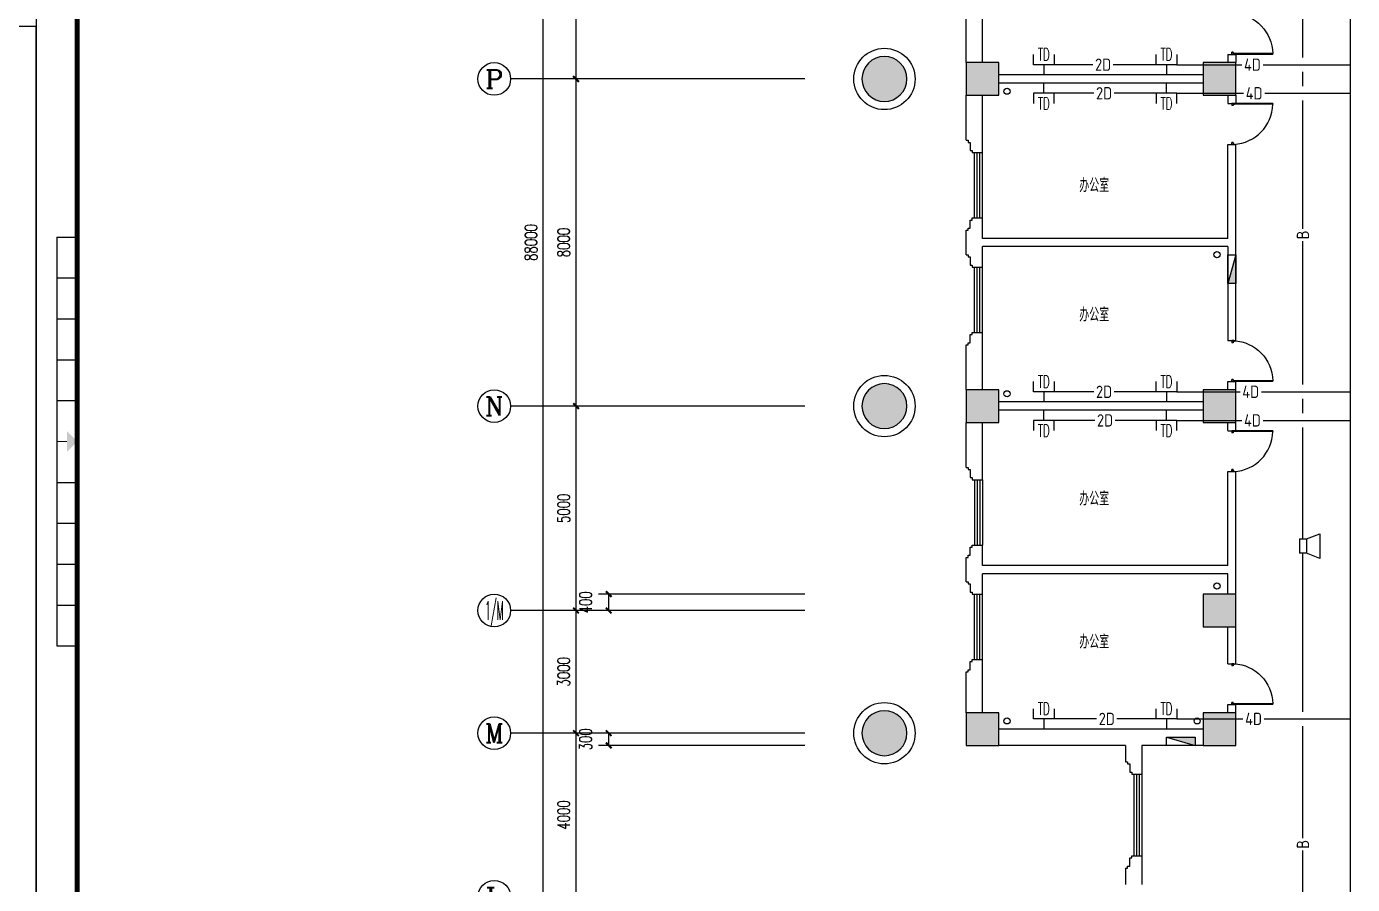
# Model space of a CAD drawing. Extents: x 190999 to 834799, y -200814 to 215286.
# Drawn here: x 666362 to 698799, y -33296 to -12314 of the extents above; entities that cross this region are included whole.
import ezdxf
from ezdxf.enums import TextEntityAlignment as Align

# ---------------------------------------------------------------- set-up
doc = ezdxf.new("R2010")
doc.units = 0
doc.header["$LTSCALE"] = 1000
doc.header["$MEASUREMENT"] = 0
for name, color, linetype in [('00-EQUIP', 3, 'Continuous'), ('00-SIG_TEXT', 7, 'Continuous'), ('00-WIRE-4', 6, 'Continuous'), ('A-墙线', 2, 'Continuous'), ('A-外包装修', 250, 'Continuous'), ('A-外窗', 145, 'Continuous'), ('A-门', 167, 'Continuous'), ('AXIS', 3, 'Continuous'), ('AXIS_TEXT', 7, 'Continuous'), ('COLUMN', 2, 'Continuous'), ('EQUIP_消火栓', 6, 'Continuous'), ('PUB_HATCH', 250, 'Continuous'), ('图框', 189, 'Continuous'), ('房间名称', 7, 'Continuous'), ('桥架', 1, 'Continuous'), ('雨水管', 3, 'Continuous')]:
    doc.layers.add(name, color=color, linetype=linetype)
doc.styles.add('-GBCBIGGBENOR', font='GBENOR.shx', dxfattribs={"bigfont": 'GBCBIG.shx'})
doc.styles.add('_COMPLEX', font='COMPLEX.shx', dxfattribs={"width": 0.5})
doc.styles.add('_TCH_AXIS', font='COMPLEX', dxfattribs={"bigfont": 'GBCBIG'})
doc.styles.add('_TCH_DIM', font='SIMPLEX', dxfattribs={"bigfont": 'GBCBIG'})
doc.styles.add('COMPLEX', font='COMPLEX')
doc.styles.add('DIM_FONT', font='SIMPLEX', dxfattribs={"width": 0.7, "bigfont": 'GBCBIG'})
doc.styles.get("Standard").update_dxf_attribs({"font": 'simhei.ttf'})
doc.dimstyles.new('DIMN', dxfattribs={"dimtxt": 300, "dimasz": 100, "dimexe": 250, "dimexo": 300, "dimgap": 150, "dimtad": 1, "dimdec": 0, "dimzin": 0, "dimdsep": 46, "dimtxsty": 'DIM_FONT', "dimblk": 'ARCHTICK', "dimcen": 0.09, "dimclrt": 7, "dimazin": 2, "dimtfac": 1, "dimtdec": 0, "dimtix": 1, "dimtmove": 2, "dimatfit": 3, "dimfxl": 0, "dimtolj": 1, "dimtzin": 0, "dimarcsym": 0})

# ---------------------------------------------------------------- blocks, each defined once
blk = doc.blocks.new('TJAD_TK_A0')
at = {"layer": '图框'}
for p, q in [((2162, 399.3), (973, 399.3)), ((2162, -441.7), (2162, 399.3)), ((1517.5, -436.65), (1517.5, -431.65)), ((1527.5, -436.65), (1527.5, -431.65)), ((1537.5, -436.65), (1537.5, -431.65)), ((1547.5, -436.65), (1547.5, -431.65)), ((1557.5, -436.65), (1557.5, -431.65)), ((1577.5, -436.65), (1577.5, -431.65)), ((1587.5, -436.65), (1587.5, -431.65)), ((1597.5, -436.65), (1597.5, -431.65)), ((1607.5, -436.65), (1607.5, -431.65)), ((1617.5, -436.65), (1617.5, -431.65)), ((1517.5, -436.65), (1617.5, -436.65)), ((973, -441.7), (2162, -441.7))]:
    blk.add_line(p, q, dxfattribs=at)
at = {"layer": '图框', "const_width": 1.2}
blk.add_lwpolyline([(2152, -431.7), (2152, 389.3), (998, 389.3), (998, -431.7)], close=True, dxfattribs=at)
at = {"layer": '图框', "const_width": 0.3}
blk.add_lwpolyline([(1567.5, -434.15), (1567.5, -436.65)], dxfattribs=at)
at = {"layer": '图框'}
blk.add_solid([(1570, -434.15), (1565, -434.15), (1567.5, -431.65)], dxfattribs=at)
blk = doc.blocks.new('$TwtSys$00000434')
for p, q in [((-0.5, 0.5), (-0.5, -0.5)), ((-0.5, -0.5), (0.5, 0.5)), ((0.5, 0.5), (-0.5, 0.5)), ((0.5, -0.5), (0.5, 0.5)), ((-0.5, -0.5), (0.5, -0.5))]:
    blk.add_line(p, q)
blk.add_solid([(0.5, -0.5), (0.5, 0.5), (-0.5, -0.5)])
blk = doc.blocks.new('m1000')
at = {"layer": 'A-墙线'}
for p, q in [((0, 0), (0, 200)), ((1000, 0), (1000, 200))]:
    blk.add_line(p, q, dxfattribs=at)
at = {"layer": 'A-门'}
for p, q in [((0, 1100), (0, 100)), ((0, 1100), (20, 1100)), ((20, 1100), (20, 150)), ((0, 150), (30, 150)), ((0, 100), (50, 100)), ((30, 150), (30, 130)), ((30, 130), (50, 130)), ((50, 130), (50, 100)), ((950, 130), (950, 100)), ((970, 130), (950, 130)), ((1000, 100), (950, 100)), ((970, 150), (970, 130)), ((1000, 150), (970, 150)), ((1000, 150), (1000, 100))]:
    blk.add_line(p, q, dxfattribs=at)
blk.add_arc((0, 100), 1000, 2.866, 88.854, dxfattribs=at)
blk = doc.blocks.new('_ArchTick')
at = {"const_width": 0.5}
blk.add_lwpolyline([(-0.7, -0.7), (0.7, 0.7)], dxfattribs=at)
blk = doc.blocks.new('*D622')
at = {"layer": 'AXIS', "color": 0, "lineweight": -2}
for p, q in [((685399, -29596), (680354, -29596)), ((680604, -29896), (680604, -29596)), ((685399, -29896), (680354, -29896))]:
    blk.add_line(p, q, dxfattribs=at)
at = {"layer": 'Defpoints', "color": 0}
for p in [(680604, -29596), (685699, -29596), (685699, -29896)]:
    blk.add_point(p, dxfattribs=at)
at = {"layer": 'AXIS', "color": 0, "lineweight": -2, "xscale": 100, "yscale": 100, "zscale": 100}
for p, rotation in [((680604, -29596), 90), ((680604, -29896), 270)]:
    blk.add_blockref('_ArchTick', p, dxfattribs=dict(at, rotation=rotation))
at = {"layer": 'AXIS', "color": 7, "insert": (680037, -29746), "char_height": 300, "attachment_point": 5, "rotation": 90, "style": 'DIM_FONT'}
blk.add_mtext('\\A1;300', dxfattribs=at)
blk = doc.blocks.new('*D623')
at = {"layer": 'AXIS', "color": 0, "lineweight": -2}
for p, q in [((685399, -26196), (680354, -26196)), ((680604, -26596), (680604, -26196)), ((685399, -26596), (680354, -26596))]:
    blk.add_line(p, q, dxfattribs=at)
at = {"layer": 'Defpoints', "color": 0}
for p in [(680604, -26196), (685699, -26196), (685699, -26596)]:
    blk.add_point(p, dxfattribs=at)
at = {"layer": 'AXIS', "color": 0, "lineweight": -2, "xscale": 100, "yscale": 100, "zscale": 100}
for p, rotation in [((680604, -26196), 90), ((680604, -26596), 270)]:
    blk.add_blockref('_ArchTick', p, dxfattribs=dict(at, rotation=rotation))
at = {"layer": 'AXIS', "color": 7, "insert": (680037, -26396), "char_height": 300, "attachment_point": 5, "rotation": 90, "style": 'DIM_FONT'}
blk.add_mtext('\\A1;400', dxfattribs=at)
blk = doc.blocks.new('*D674')
at = {"layer": 'AXIS', "color": 0, "lineweight": -2}
for p, q in [((680599, -29596), (679554, -29596)), ((679804, -33596), (679804, -29596)), ((680599, -33596), (679554, -33596))]:
    blk.add_line(p, q, dxfattribs=at)
at = {"layer": 'Defpoints', "color": 0}
for p in [(679804, -29596), (680899, -29596), (680899, -33596)]:
    blk.add_point(p, dxfattribs=at)
at = {"layer": 'AXIS', "color": 0, "lineweight": -2, "xscale": 100, "yscale": 100, "zscale": 100}
for p, rotation in [((679804, -29596), 90), ((679804, -33596), 270)]:
    blk.add_blockref('_ArchTick', p, dxfattribs=dict(at, rotation=rotation))
at = {"layer": 'AXIS', "color": 7, "insert": (679504, -31596), "char_height": 300, "attachment_point": 5, "rotation": 90, "style": 'DIM_FONT'}
blk.add_mtext('\\A1;4000', dxfattribs=at)
blk = doc.blocks.new('*D675')
at = {"layer": 'AXIS', "color": 0, "lineweight": -2}
for p, q in [((680599, -26596), (679554, -26596)), ((679804, -29596), (679804, -26596)), ((680599, -29596), (679554, -29596))]:
    blk.add_line(p, q, dxfattribs=at)
at = {"layer": 'Defpoints', "color": 0}
for p in [(679804, -26596), (680899, -26596), (680899, -29596)]:
    blk.add_point(p, dxfattribs=at)
at = {"layer": 'AXIS', "color": 0, "lineweight": -2, "xscale": 100, "yscale": 100, "zscale": 100}
for p, rotation in [((679804, -26596), 90), ((679804, -29596), 270)]:
    blk.add_blockref('_ArchTick', p, dxfattribs=dict(at, rotation=rotation))
at = {"layer": 'AXIS', "color": 7, "insert": (679504, -28096), "char_height": 300, "attachment_point": 5, "rotation": 90, "style": 'DIM_FONT'}
blk.add_mtext('\\A1;3000', dxfattribs=at)
blk = doc.blocks.new('*D676')
at = {"layer": 'AXIS', "color": 0, "lineweight": -2}
for p, q in [((680599, -21596), (679554, -21596)), ((679804, -26596), (679804, -21596)), ((680599, -26596), (679554, -26596))]:
    blk.add_line(p, q, dxfattribs=at)
at = {"layer": 'Defpoints', "color": 0}
for p in [(679804, -21596), (680899, -21596), (680899, -26596)]:
    blk.add_point(p, dxfattribs=at)
at = {"layer": 'AXIS', "color": 0, "lineweight": -2, "xscale": 100, "yscale": 100, "zscale": 100}
for p, rotation in [((679804, -21596), 90), ((679804, -26596), 270)]:
    blk.add_blockref('_ArchTick', p, dxfattribs=dict(at, rotation=rotation))
at = {"layer": 'AXIS', "color": 7, "insert": (679504, -24096), "char_height": 300, "attachment_point": 5, "rotation": 90, "style": 'DIM_FONT'}
blk.add_mtext('\\A1;5000', dxfattribs=at)
blk = doc.blocks.new('*D677')
at = {"layer": 'AXIS', "color": 0, "lineweight": -2}
for p, q in [((680599, -13596), (679554, -13596)), ((679804, -21596), (679804, -13596)), ((680599, -21596), (679554, -21596))]:
    blk.add_line(p, q, dxfattribs=at)
at = {"layer": 'Defpoints', "color": 0}
for p in [(679804, -13596), (680899, -13596), (680899, -21596)]:
    blk.add_point(p, dxfattribs=at)
at = {"layer": 'AXIS', "color": 0, "lineweight": -2, "xscale": 100, "yscale": 100, "zscale": 100}
for p, rotation in [((679804, -13596), 90), ((679804, -21596), 270)]:
    blk.add_blockref('_ArchTick', p, dxfattribs=dict(at, rotation=rotation))
at = {"layer": 'AXIS', "color": 7, "insert": (679504, -17596), "char_height": 300, "attachment_point": 5, "rotation": 90, "style": 'DIM_FONT'}
blk.add_mtext('\\A1;8000', dxfattribs=at)
blk = doc.blocks.new('*D678')
at = {"layer": 'AXIS', "color": 0, "lineweight": -2}
for p, q in [((680599, -8596), (679554, -8596)), ((679804, -13596), (679804, -8596)), ((680599, -13596), (679554, -13596))]:
    blk.add_line(p, q, dxfattribs=at)
at = {"layer": 'Defpoints', "color": 0}
for p in [(679804, -8596), (680899, -8596), (680899, -13596)]:
    blk.add_point(p, dxfattribs=at)
at = {"layer": 'AXIS', "color": 0, "lineweight": -2, "xscale": 100, "yscale": 100, "zscale": 100}
for p, rotation in [((679804, -8596), 90), ((679804, -13596), 270)]:
    blk.add_blockref('_ArchTick', p, dxfattribs=dict(at, rotation=rotation))
at = {"layer": 'AXIS', "color": 7, "insert": (679504, -11096), "char_height": 300, "attachment_point": 5, "rotation": 90, "style": 'DIM_FONT'}
blk.add_mtext('\\A1;5000', dxfattribs=at)
blk = doc.blocks.new('*D691')
at = {"layer": 'AXIS', "color": 0, "lineweight": -2}
for p, q in [((680599, 26404), (678754, 26404)), ((679004, -61596), (679004, 26404)), ((680599, -61596), (678754, -61596))]:
    blk.add_line(p, q, dxfattribs=at)
at = {"layer": 'Defpoints', "color": 0}
for p in [(679004, 26404), (680899, 26404), (680899, -61596)]:
    blk.add_point(p, dxfattribs=at)
at = {"layer": 'AXIS', "color": 0, "lineweight": -2, "xscale": 100, "yscale": 100, "zscale": 100}
for p, rotation in [((679004, 26404), 90), ((679004, -61596), 270)]:
    blk.add_blockref('_ArchTick', p, dxfattribs=dict(at, rotation=rotation))
at = {"layer": 'AXIS', "color": 7, "insert": (678704, -17596), "char_height": 300, "attachment_point": 5, "rotation": 90, "style": 'DIM_FONT'}
blk.add_mtext('\\A1;88000', dxfattribs=at)
blk = doc.blocks.new('_AXISO')
blk.add_circle((0, 0), 0.5)
at = {"layer": 'AXIS_TEXT', "style": 'COMPLEX', "width": 1.041667}
blk.add_attdef('A', text='', height=0.56, dxfattribs=at).set_placement((-0.25, -0.28), (0.25, -0.28), align=Align.FIT)
blk = doc.blocks.new('_LINKPT1')
at = {"color": 0}
blk.add_line((0, 0), (0, 0), dxfattribs=at)
blk = doc.blocks.new('IO37IMB6')
for p, q in [((-0.5, 0.499), (-0.5, 0.999)), ((0.5, 0.999), (0.5, 0.499)), ((0.5, 0.499), (-0.5, 0.499)), ((0, 0.5), (0, 0))]:
    blk.add_line(p, q)
at = {"xscale": 0.002, "yscale": 0.002, "zscale": 0.002}
for p in [(0, 1.384), (-0.5, 0.499), (0, 0), (0.5, 0.499)]:
    blk.add_blockref('_LINKPT1', p, dxfattribs=at)
at = {"style": '_COMPLEX', "width": 0.6, "flags": 8}
blk.add_attdef('$TEXT$', text='', height=0.6, dxfattribs=at).set_placement((0, 1), align=Align.MIDDLE_CENTER)
at = {"flags": 9}
blk.add_attdef('A', (0, 0), '', height=0.00002, dxfattribs=at)
blk = doc.blocks.new('OS28WV87')
for p, q in [((0, 0.35), (0, -0.35)), ((0, 0.35), (0.35, 0.35)), ((0.35, 0.35), (1, 0.6)), ((0.35, 0.35), (0.35, -0.35)), ((1, 0.6), (1, -0.6)), ((0.35, -0.35), (0, -0.35)), ((1, -0.6), (0.35, -0.35))]:
    blk.add_line(p, q)
at = {"xscale": 0.002, "yscale": 0.002, "zscale": 0.002}
for p in [(0, 0), (0.175, 0.35), (1, 0), (0.175, -0.35)]:
    blk.add_blockref('_LINKPT1', p, dxfattribs=at)
at = {"flags": 9}
blk.add_attdef('A', (0, 0), '', height=0.00002, dxfattribs=at)

msp = doc.modelspace()

# ---------------------------------------------------------------- hatches: boundary and pattern name
at = {"layer": 'PUB_HATCH'}
for points in [[(686798.5, -13596.3, 1), (687898.5, -13596.3, 1)], [(690148.5, -13996.3), (690148.5, -13196.3), (689348.5, -13196.3), (689348.5, -13996.3)], [(695948.5, -13996.3), (695948.5, -13196.3), (695148.5, -13196.3), (695148.5, -13996.3)], [(686798.5, -21596.3, 1), (687898.5, -21596.3, 1)], [(690148.5, -21196.3), (689348.5, -21196.3), (689348.5, -21996.3), (690148.5, -21996.3)], [(695948.5, -21196.3), (695148.5, -21196.3), (695148.5, -21996.3), (695948.5, -21996.3)], [(695948.5, -26196.3), (695148.5, -26196.3), (695148.5, -26996.3), (695948.5, -26996.3)], [(686798.5, -29596.3, 1), (687898.5, -29596.3, 1)], [(690148.5, -29096.3), (689348.5, -29096.3), (689348.5, -29896.3), (690148.5, -29896.3)], [(695948.5, -29096.3), (695148.5, -29096.3), (695148.5, -29896.3), (695948.5, -29896.3)]]:
    msp.add_hatch(color=256, dxfattribs=at).paths.add_polyline_path(points)

# ---------------------------------------------------------------- linework, layer by layer
at = {"layer": '00-WIRE-4'}
for p, q in [((697586, -13071.8), (697586, -10346.3)), ((692447.2, -13246.8), (691498.5, -13246.8)), ((693998.5, -13246.8), (692947.7, -13246.8)), ((694498.5, -13246.8), (696091.8, -13246.8)), ((696611.1, -13246.8), (698748.5, -13246.8)), ((697586, -13770.8), (697586, -13421.8)), ((692471, -13945.8), (691498.5, -13945.8)), ((693998.5, -13945.8), (692971.6, -13945.8)), ((694498.5, -13945.8), (696133.8, -13945.8)), ((696653, -13945.8), (698748.5, -13945.8)), ((697586, -17257.5), (697586, -14120.8)), ((697586, -21071.8), (697586, -17562.5)), ((692470.9, -21246.8), (691498.5, -21246.8)), ((693998.5, -21246.8), (692971.5, -21246.8)), ((694498.5, -21246.8), (696049.9, -21246.8)), ((696569.1, -21246.8), (698748.5, -21246.8)), ((697586, -21770.8), (697586, -21421.8)), ((692494.8, -21945.8), (691498.5, -21945.8)), ((693998.5, -21945.8), (692995.4, -21945.8)), ((694498.5, -21945.8), (696091.8, -21945.8)), ((696611.1, -21945.8), (698748.5, -21945.8)), ((697586, -24846.3), (697586, -22120.8)), ((697586, -29071.8), (697586, -25196.3)), ((692537.2, -29246.8), (691498.5, -29246.8)), ((693998.5, -29246.8), (693037.8, -29246.8)), ((694498.5, -29246.8), (696119.2, -29246.8)), ((696638.4, -29246.8), (698748.5, -29246.8)), ((697586, -32161.2), (697586, -29421.8)), ((697586, -39696.3), (697586, -32466.2))]:
    msp.add_line(p, q, dxfattribs=at)
at = {"layer": 'A-墙线'}
for p, q in [((689748.5, -13196.3), (689748.5, -11796.3)), ((689348.5, -13196.3), (689348.5, -12096.3)), ((695748.5, -12996.3), (695748.5, -13196.3)), ((695948.5, -12996.3), (695948.5, -13196.3)), ((695148.5, -13496.3), (690148.5, -13496.3)), ((695148.5, -13696.3), (690148.5, -13696.3)), ((689348.5, -15096.3), (689348.5, -13996.3)), ((689748.5, -15396.3), (689748.5, -13996.3)), ((695748.5, -13996.3), (695748.5, -14196.3)), ((695948.5, -13996.3), (695948.5, -14196.3)), ((689348.5, -15096.3), (689398.5, -15096.3)), ((689398.5, -15096.3), (689398.5, -15146.3)), ((689398.5, -15146.3), (689448.5, -15146.3)), ((689448.5, -15146.3), (689448.5, -15346.3)), ((695748.5, -17496.3), (695748.5, -15196.3)), ((695948.5, -19996.3), (695948.5, -15196.3)), ((689448.5, -15346.3), (689498.5, -15346.3)), ((689498.5, -15346.3), (689498.5, -15396.3)), ((689498.5, -15396.3), (689748.5, -15396.3)), ((689448.5, -17046.3), (689498.5, -17046.3)), ((689448.5, -17246.3), (689448.5, -17046.3)), ((689498.5, -17046.3), (689498.5, -16996.3)), ((689498.5, -16996.3), (689748.5, -16996.3)), ((689748.5, -17496.3), (689748.5, -16996.3)), ((689348.5, -17896.3), (689348.5, -17296.3)), ((689348.5, -17296.3), (689398.5, -17296.3)), ((689398.5, -17246.3), (689448.5, -17246.3)), ((689398.5, -17296.3), (689398.5, -17246.3)), ((695748.5, -17496.3), (689748.5, -17496.3)), ((689748.5, -18196.3), (689748.5, -17696.3)), ((695748.5, -17696.3), (689748.5, -17696.3)), ((695748.5, -17696.3), (695748.5, -19996.3)), ((689348.5, -17896.3), (689398.5, -17896.3)), ((689398.5, -17896.3), (689398.5, -17946.3)), ((689398.5, -17946.3), (689448.5, -17946.3)), ((689448.5, -17946.3), (689448.5, -18146.3)), ((689448.5, -18146.3), (689498.5, -18146.3)), ((689498.5, -18146.3), (689498.5, -18196.3)), ((689498.5, -18196.3), (689748.5, -18196.3)), ((689348.5, -21196.3), (689348.5, -20096.3)), ((689348.5, -20096.3), (689398.5, -20096.3)), ((689398.5, -20046.3), (689448.5, -20046.3)), ((689398.5, -20096.3), (689398.5, -20046.3)), ((689448.5, -19846.3), (689498.5, -19846.3)), ((689448.5, -20046.3), (689448.5, -19846.3)), ((689498.5, -19846.3), (689498.5, -19796.3)), ((689498.5, -19796.3), (689748.5, -19796.3)), ((689748.5, -21196.3), (689748.5, -19796.3)), ((695748.5, -21196.3), (695748.5, -20996.3)), ((695948.5, -21196.3), (695948.5, -20996.3)), ((695148.5, -21496.3), (690148.5, -21496.3)), ((695148.5, -21696.3), (690148.5, -21696.3)), ((689348.5, -23096.3), (689348.5, -21996.3)), ((689748.5, -23396.3), (689748.5, -21996.3)), ((695748.5, -22196.3), (695748.5, -21996.3)), ((695948.5, -22196.3), (695948.5, -21996.3)), ((689348.5, -23096.3), (689398.5, -23096.3)), ((689398.5, -23096.3), (689398.5, -23146.3)), ((689398.5, -23146.3), (689448.5, -23146.3)), ((689448.5, -23146.3), (689448.5, -23346.3)), ((689448.5, -23346.3), (689498.5, -23346.3)), ((689498.5, -23346.3), (689498.5, -23396.3)), ((695748.5, -25496.3), (695748.5, -23196.3)), ((695948.5, -26196.3), (695948.5, -23196.3)), ((689498.5, -23396.3), (689748.5, -23396.3)), ((689348.5, -25896.3), (689348.5, -25296.3)), ((689348.5, -25296.3), (689398.5, -25296.3)), ((689398.5, -25246.3), (689448.5, -25246.3)), ((689398.5, -25296.3), (689398.5, -25246.3)), ((689448.5, -25046.3), (689498.5, -25046.3)), ((689448.5, -25246.3), (689448.5, -25046.3)), ((689498.5, -25046.3), (689498.5, -24996.3)), ((689498.5, -24996.3), (689748.5, -24996.3)), ((689748.5, -25496.3), (689748.5, -24996.3)), ((695748.5, -25496.3), (689748.5, -25496.3)), ((689348.5, -25896.3), (689398.5, -25896.3)), ((689398.5, -25896.3), (689398.5, -25946.3)), ((689398.5, -25946.3), (689448.5, -25946.3)), ((689448.5, -25946.3), (689448.5, -26146.3)), ((689748.5, -26196.3), (689748.5, -25696.3)), ((695748.5, -25696.3), (689748.5, -25696.3)), ((695748.5, -26196.3), (695748.5, -25696.3)), ((689448.5, -26146.3), (689498.5, -26146.3)), ((689498.5, -26146.3), (689498.5, -26196.3)), ((689498.5, -26196.3), (689748.5, -26196.3)), ((695748.5, -27896.3), (695748.5, -26996.3)), ((695948.5, -27896.3), (695948.5, -26996.3)), ((689448.5, -27846.3), (689498.5, -27846.3)), ((689448.5, -28046.3), (689448.5, -27846.3)), ((689498.5, -27846.3), (689498.5, -27796.3)), ((689498.5, -27796.3), (689748.5, -27796.3)), ((689748.5, -29096.3), (689748.5, -27796.3)), ((689348.5, -29096.3), (689348.5, -28096.3)), ((689348.5, -28096.3), (689398.5, -28096.3)), ((689398.5, -28046.3), (689448.5, -28046.3)), ((689398.5, -28096.3), (689398.5, -28046.3)), ((695748.5, -29096.3), (695748.5, -28896.3)), ((695948.5, -29096.3), (695948.5, -28896.3)), ((695148.5, -29496.3), (690148.5, -29496.3)), ((693248.5, -29896.3), (690148.5, -29896.3)), ((693248.5, -29896.3), (693248.5, -30296.3)), ((695148.5, -29896.3), (693648.5, -29896.3)), ((693648.5, -29896.3), (693648.5, -30596.3)), ((693248.5, -30296.3), (693298.5, -30296.3)), ((693298.5, -30296.3), (693298.5, -30346.3)), ((693298.5, -30346.3), (693348.5, -30346.3)), ((693348.5, -30346.3), (693348.5, -30546.3)), ((693348.5, -30546.3), (693398.5, -30546.3)), ((693398.5, -30546.3), (693398.5, -30596.3)), ((693398.5, -30596.3), (693648.5, -30596.3)), ((693348.5, -32646.3), (693398.5, -32646.3)), ((693348.5, -32846.3), (693348.5, -32646.3)), ((693398.5, -32646.3), (693398.5, -32596.3)), ((693398.5, -32596.3), (693648.5, -32596.3)), ((693648.5, -32596.3), (693648.5, -33296.3)), ((693248.5, -32896.3), (693298.5, -32896.3)), ((693248.5, -32896.3), (693248.5, -33296.3)), ((693298.5, -32846.3), (693348.5, -32846.3)), ((693298.5, -32896.3), (693298.5, -32846.3))]:
    msp.add_line(p, q, dxfattribs=at)
at = {"layer": 'A-外包装修'}
for centre in [(687348.5, -13596.3), (687348.5, -21596.3), (687348.5, -29596.3)]:
    msp.add_circle(centre, 750, dxfattribs=at)
at = {"layer": 'A-外窗'}
for p, q in [((689548.5, -16996.3), (689548.5, -15396.3)), ((689618.5, -16996.3), (689618.5, -15396.3)), ((689678.5, -16996.3), (689678.5, -15396.3)), ((689748.5, -16996.3), (689748.5, -15396.3)), ((689548.5, -19796.3), (689548.5, -18196.3)), ((689618.5, -19796.3), (689618.5, -18196.3)), ((689678.5, -19796.3), (689678.5, -18196.3)), ((689748.5, -19796.3), (689748.5, -18196.3)), ((689548.5, -23396.3), (689548.5, -24996.3)), ((689618.5, -23396.3), (689618.5, -24996.3)), ((689678.5, -23396.3), (689678.5, -24996.3)), ((689748.5, -23396.3), (689748.5, -24996.3)), ((689548.5, -27796.3), (689548.5, -26196.3)), ((689618.5, -27796.3), (689618.5, -26196.3)), ((689678.5, -27796.3), (689678.5, -26196.3)), ((689748.5, -27796.3), (689748.5, -26196.3)), ((693448.5, -30596.3), (693448.5, -32596.3)), ((693518.5, -30596.3), (693518.5, -32596.3)), ((693578.5, -30596.3), (693578.5, -32596.3)), ((693648.5, -30596.3), (693648.5, -32596.3))]:
    msp.add_line(p, q, dxfattribs=at)
at = {"layer": 'AXIS'}
for p, q in [((685398.5, -13596.3), (678204.1, -13596.3)), ((685398.5, -21596.3), (678204.1, -21596.3)), ((685398.5, -26596.3), (678204.1, -26596.3)), ((685398.5, -29596.3), (678204.1, -29596.3))]:
    msp.add_line(p, q, dxfattribs=at)
at = {"layer": 'COLUMN'}
for p, q in [((690148.5, -13196.3), (689348.5, -13196.3)), ((689348.5, -13196.3), (689348.5, -13996.3)), ((690148.5, -13996.3), (690148.5, -13196.3)), ((695948.5, -13196.3), (695148.5, -13196.3)), ((695148.5, -13196.3), (695148.5, -13996.3)), ((695948.5, -13996.3), (695948.5, -13196.3)), ((689348.5, -13996.3), (690148.5, -13996.3)), ((695148.5, -13996.3), (695948.5, -13996.3)), ((690148.5, -21196.3), (689348.5, -21196.3)), ((689348.5, -21196.3), (689348.5, -21996.3)), ((690148.5, -21996.3), (690148.5, -21196.3)), ((695948.5, -21196.3), (695148.5, -21196.3)), ((695148.5, -21196.3), (695148.5, -21996.3)), ((695948.5, -21996.3), (695948.5, -21196.3)), ((689348.5, -21996.3), (690148.5, -21996.3)), ((695148.5, -21996.3), (695948.5, -21996.3)), ((695948.5, -26196.3), (695148.5, -26196.3)), ((695148.5, -26196.3), (695148.5, -26996.3)), ((695948.5, -26996.3), (695948.5, -26196.3)), ((695148.5, -26996.3), (695948.5, -26996.3)), ((690148.5, -29096.3), (689348.5, -29096.3)), ((689348.5, -29096.3), (689348.5, -29896.3)), ((690148.5, -29896.3), (690148.5, -29096.3)), ((695948.5, -29096.3), (695148.5, -29096.3)), ((695148.5, -29096.3), (695148.5, -29896.3)), ((695948.5, -29896.3), (695948.5, -29096.3)), ((689348.5, -29896.3), (690148.5, -29896.3)), ((695148.5, -29896.3), (695948.5, -29896.3))]:
    msp.add_line(p, q, dxfattribs=at)
for centre, start, end in [((687348.5, -13596.3), 0, 180), ((687348.5, -13596.3), 180, 0), ((687348.5, -21596.3), 0, 180), ((687348.5, -21596.3), 180, 0), ((687348.5, -29596.3), 0, 180), ((687348.5, -29596.3), 180, 0)]:
    msp.add_arc(centre, 550, start, end, dxfattribs=at)
at = {"layer": '桥架'}
msp.add_line((698748.5, -39296.3), (698748.5, 11703.7), dxfattribs=at)
at = {"layer": '雨水管'}
for centre in [(690348.5, -13896.3), (695484.2, -17893.7), (690348.5, -21296.3), (695484.2, -25996.3), (690348.5, -29296.3), (694999, -29296.3)]:
    msp.add_circle(centre, 75, dxfattribs=at)

# ---------------------------------------------------------------- block references
at = {"layer": '00-EQUIP', "xscale": 500, "yscale": 500, "zscale": 500}
for p in [(691248.5, -13496.3), (694248.5, -13496.3), (691248.5, -21496.3), (694248.5, -21496.3), (691248.5, -29496.3), (694248.5, -29496.3)]:
    msp.add_blockref('IO37IMB6', p, dxfattribs=at).add_auto_attribs({'$TEXT$': 'TD'})
at = {"layer": '00-EQUIP'}
ref = msp.add_blockref('IO37IMB6', (691248.5, -13696.3), dxfattribs=dict(at, xscale=-500, yscale=500, zscale=500, rotation=180))
ref.add_attrib('$TEXT$', 'TD', dxfattribs={"layer": '0', "height": 300, "style": '_COMPLEX', "width": 0.6, "flags": 8}).set_placement((691248.5, -14196.3), align=Align.MIDDLE_CENTER)
ref = msp.add_blockref('IO37IMB6', (694248.5, -13696.3), dxfattribs=dict(at, xscale=-500, yscale=500, zscale=500, rotation=180))
ref.add_attrib('$TEXT$', 'TD', dxfattribs={"layer": '0', "height": 300, "style": '_COMPLEX', "width": 0.6, "flags": 8}).set_placement((694248.5, -14196.3), align=Align.MIDDLE_CENTER)
ref = msp.add_blockref('IO37IMB6', (691248.5, -21696.3), dxfattribs=dict(at, xscale=-500, yscale=500, zscale=500, rotation=180))
ref.add_attrib('$TEXT$', 'TD', dxfattribs={"layer": '0', "height": 300, "style": '_COMPLEX', "width": 0.6, "flags": 8}).set_placement((691248.5, -22196.3), align=Align.MIDDLE_CENTER)
ref = msp.add_blockref('IO37IMB6', (694248.5, -21696.3), dxfattribs=dict(at, xscale=-500, yscale=500, zscale=500, rotation=180))
ref.add_attrib('$TEXT$', 'TD', dxfattribs={"layer": '0', "height": 300, "style": '_COMPLEX', "width": 0.6, "flags": 8}).set_placement((694248.5, -22196.3), align=Align.MIDDLE_CENTER)
at = {"layer": '00-EQUIP', "xscale": 500, "yscale": 500, "zscale": 500}
msp.add_blockref('OS28WV87', (697498.5, -25021.3), dxfattribs=at)
at = {"layer": 'A-门', "xscale": -1, "rotation": 270}
for p in [(695748.5, -12994.3), (695748.5, -20996.3), (695748.5, -28896.3)]:
    msp.add_blockref('m1000', p, dxfattribs=at)
at = {"layer": 'A-门', "rotation": 270}
for p in [(695748.5, -14196.3), (695748.5, -22198.3)]:
    msp.add_blockref('m1000', p, dxfattribs=at)
at = {"layer": 'AXIS'}
ref = msp.add_blockref('_AXISO', (677804.1, -13596.3), dxfattribs=dict(at, xscale=800, yscale=800, zscale=800))
ref.add_attrib('A', 'P', dxfattribs={"layer": 'AXIS_TEXT', "height": 452.5, "style": '_TCH_AXIS', "width": 1.235294}).set_placement((677577.8, -13822.6), (678030.4, -13822.6), align=Align.FIT)
ref = msp.add_blockref('_AXISO', (677804.1, -21596.3), dxfattribs=dict(at, xscale=800, yscale=800, zscale=800))
ref.add_attrib('A', 'N', dxfattribs={"layer": 'AXIS_TEXT', "height": 452.5, "style": '_TCH_AXIS', "width": 1.105263}).set_placement((677577.8, -21822.6), (678030.4, -21822.6), align=Align.FIT)
ref = msp.add_blockref('_AXISO', (677804.1, -26596.3), dxfattribs=dict(at, xscale=800, yscale=800, zscale=800))
ref.add_attrib('A', '1/M', dxfattribs={"layer": 'AXIS_TEXT', "height": 452.55, "style": '_TCH_AXIS', "width": 0.362069}).set_placement((677577.8, -26822.6), (678030.4, -26822.6), align=Align.FIT)
ref = msp.add_blockref('_AXISO', (677804.1, -29596.3), dxfattribs=dict(at, xscale=800, yscale=800, zscale=800))
ref.add_attrib('A', 'M', dxfattribs={"layer": 'AXIS_TEXT', "height": 452.5, "style": '_TCH_AXIS'}).set_placement((677577.8, -29822.6), (678030.4, -29822.6), align=Align.FIT)
ref = msp.add_blockref('_AXISO', (677804.1, -33596.3), dxfattribs=dict(at, xscale=800, yscale=800, zscale=800))
ref.add_attrib('A', 'L', dxfattribs={"layer": 'AXIS_TEXT', "height": 452.5, "style": '_TCH_AXIS', "width": 1.4}).set_placement((677577.8, -33822.6), (678030.4, -33822.6), align=Align.FIT)
at = {"layer": 'EQUIP_消火栓', "xscale": -700, "yscale": 200, "zscale": 700}
for p, rotation in [((695848.5, -18246.3), 90), ((694598.5, -29796.3), 180)]:
    msp.add_blockref('$TwtSys$00000434', p, dxfattribs=dict(at, rotation=rotation))
at = {"layer": '图框', "xscale": 100, "yscale": 100, "zscale": 100, "rotation": 270}
msp.add_blockref('TJAD_TK_A0', (710768.8, 134286.5), dxfattribs=at)
at = {"layer": '图框', "xscale": 100, "yscale": 100, "zscale": 100}
msp.add_blockref('TJAD_TK_A0', (450398.6, -52243.2), dxfattribs=at)

# ---------------------------------------------------------------- texts
at = {"layer": '00-SIG_TEXT', "style": '-GBCBIGGBENOR'}
for s, p in [('2D', (692697.5, -13246.8)), ('4D', (696351.5, -13246.8)), ('2D', (692721.3, -13945.8)), ('4D', (696393.4, -13945.8)), ('2D', (692721.2, -21246.8)), ('4D', (696309.5, -21246.8)), ('2D', (692745.1, -21945.8)), ('4D', (696351.5, -21945.8)), ('2D', (692787.5, -29246.8)), ('4D', (696378.8, -29246.8))]:
    msp.add_text(s, height=300, dxfattribs=at).set_placement(p, align=Align.MIDDLE_CENTER)
for p in [(697586, -17410), (697586, -32313.7)]:
    msp.add_text('B', height=300, rotation=90, dxfattribs=at).set_placement(p, align=Align.MIDDLE_CENTER)
at = {"layer": '房间名称', "style": '_TCH_DIM'}
for p in [(692116.1, -16364.7), (692116.1, -19527.9), (692116.1, -24027.9), (692116.1, -27527.9)]:
    msp.add_text('办公室', height=337.59, dxfattribs=at).set_placement(p)

# ---------------------------------------------------------------- dimensions: what is measured, and where the dimension line sits
at = {"layer": 'AXIS'}
for p1, p2, distance, picture, middle in [((680898.5, -61596.3), (680898.5, 26403.7), 1894.4, '*D691', (678704.1, -17596.3)), ((680898.5, -13596.3), (680898.5, -8596.3), 1094.4, '*D678', (679504.1, -11096.3)), ((680898.5, -21596.3), (680898.5, -13596.3), 1094.4, '*D677', (679504.1, -17596.3)), ((680898.5, -26596.3), (680898.5, -21596.3), 1094.4, '*D676', (679504.1, -24096.3)), ((680898.5, -29596.3), (680898.5, -26596.3), 1094.4, '*D675', (679504.1, -28096.3)), ((680898.5, -33596.3), (680898.5, -29596.3), 1094.4, '*D674', (679504.1, -31596.3))]:
    dim = msp.add_aligned_dim(p1=p1, p2=p2, distance=distance, dimstyle='DIMN', dxfattribs=at)
    dim.commit()
    dim.dimension.update_dxf_attribs({"geometry": picture, "text_midpoint": middle})
for base, p1, p2, picture, middle in [((680604.1, -26196.3), (685698.5, -26596.3), (685698.5, -26196.3), '*D623', (680036.6, -26396.3)), ((680604.1, -29596.3), (685698.5, -29896.3), (685698.5, -29596.3), '*D622', (680036.6, -29746.3))]:
    dim = msp.add_linear_dim(base=base, p1=p1, p2=p2, angle=90, dimstyle='DIMN', dxfattribs=at)
    dim.commit()
    dim.dimension.update_dxf_attribs({"geometry": picture, "text_midpoint": middle, "dimtype": 161})

doc.saveas('drawing.dxf')
